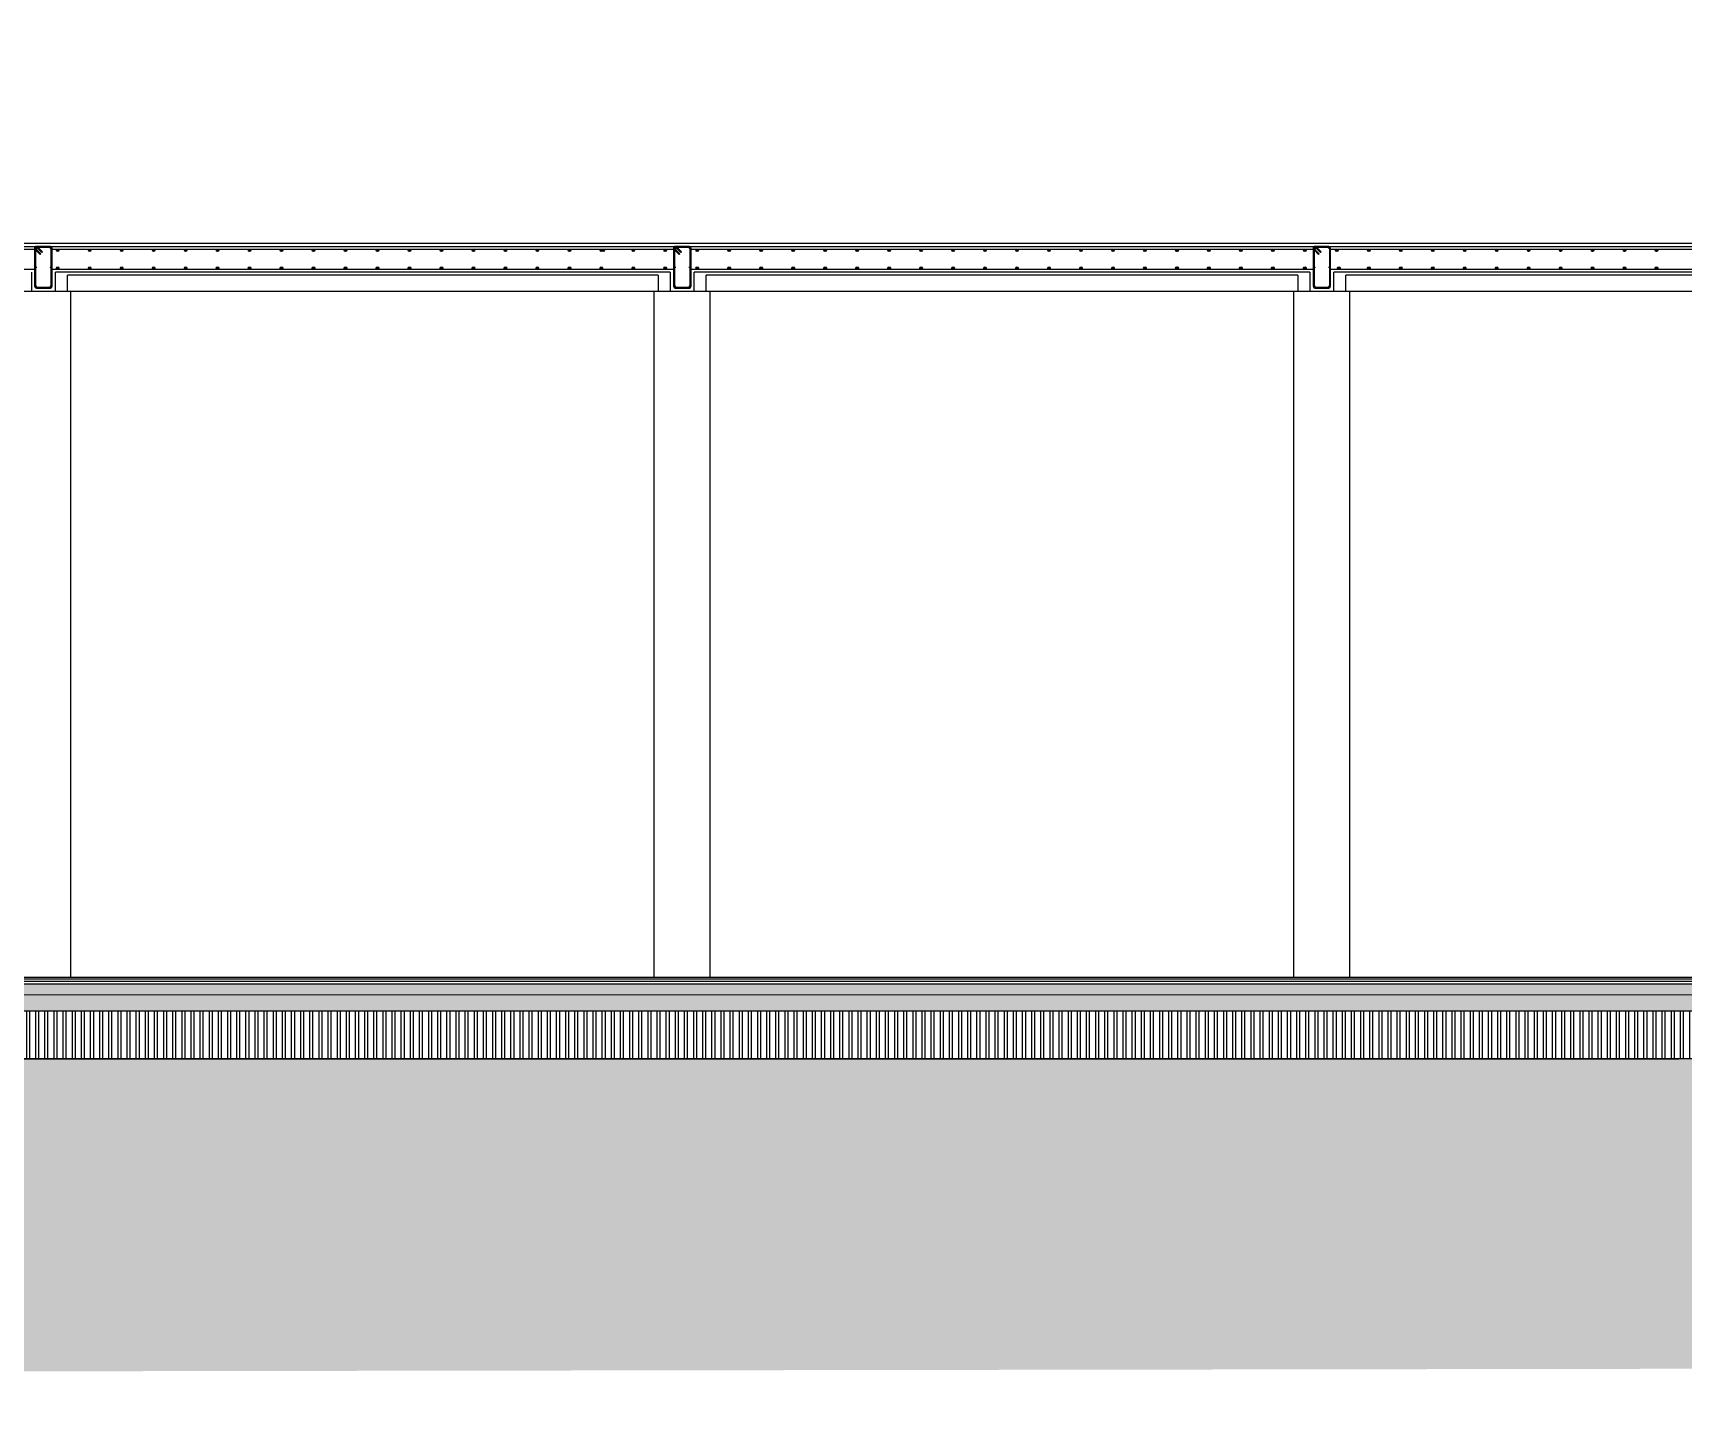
# Model space of a CAD drawing. Header units: centimetres. Extents: x -377343 to 693706, y 194584 to 813780.
# Drawn here: x 191424 to 192456, y 499101 to 499954 of the extents above; entities that cross this region are included whole.
import ezdxf

# ---------------------------------------------------------------- set-up
doc = ezdxf.new("R2010")
doc.units = ezdxf.units.CM
for name, color, linetype in [('bangunan', 40, 'Continuous'), ('Layer1', 7, 'Continuous'), ('PIPA', 11, 'Continuous')]:
    doc.layers.add(name, color=color, linetype=linetype)
doc.linetypes.add('BATTING', pattern='A,0.00254,-2.54,[134,ltypeshp.shx,S=2.54,R=0,X=-2.54,Y=0],-5.08,[134,ltypeshp.shx,S=2.54,R=180,X=2.54,Y=0],-2.54', length=10.16254)

msp = doc.modelspace()

# ---------------------------------------------------------------- hatches: boundary and pattern name
at = {"layer": 'bangunan'}
h = msp.add_hatch(color=256, dxfattribs=at)
h.dxf.hatch_style = 1
h.paths.add_polyline_path([(191425.459, 499819.327, 1), (191426.459, 499819.327, 1)])
h = msp.add_hatch(color=256, dxfattribs=at)
h.dxf.hatch_style = 1
h.paths.add_polyline_path([(191425.459, 499819.327, 1), (191426.459, 499819.327, 1)])
h = msp.add_hatch(color=256, dxfattribs=at)
h.dxf.hatch_style = 1
h.paths.add_polyline_path([(191425.459, 499819.327, 1), (191426.459, 499819.327, 1)])
h = msp.add_hatch(color=256, dxfattribs=at)
h.dxf.hatch_style = 1
h.paths.add_polyline_path([(191435.259, 499819.327, -1), (191434.259, 499819.327, -1)])
h = msp.add_hatch(color=256, dxfattribs=at)
h.dxf.hatch_style = 1
h.paths.add_polyline_path([(191435.259, 499819.327, -1), (191434.259, 499819.327, -1)])
h = msp.add_hatch(color=256, dxfattribs=at)
h.dxf.hatch_style = 1
h.paths.add_polyline_path([(191825.069, 499819.327, 1), (191826.069, 499819.327, 1)])
h = msp.add_hatch(color=256, dxfattribs=at)
h.dxf.hatch_style = 1
h.paths.add_polyline_path([(191825.069, 499819.327, 1), (191826.069, 499819.327, 1)])
h = msp.add_hatch(color=256, dxfattribs=at)
h.dxf.hatch_style = 1
h.paths.add_polyline_path([(191825.069, 499819.327, 1), (191826.069, 499819.327, 1)])
h = msp.add_hatch(color=256, dxfattribs=at)
h.dxf.hatch_style = 1
h.paths.add_polyline_path([(191834.869, 499819.327, -1), (191833.869, 499819.327, -1)])
h = msp.add_hatch(color=256, dxfattribs=at)
h.dxf.hatch_style = 1
h.paths.add_polyline_path([(191834.869, 499819.327, -1), (191833.869, 499819.327, -1)])
h = msp.add_hatch(color=256, dxfattribs=at)
h.dxf.hatch_style = 1
h.paths.add_polyline_path([(192225.076, 499819.327, 1), (192226.076, 499819.327, 1)])
h = msp.add_hatch(color=256, dxfattribs=at)
h.dxf.hatch_style = 1
h.paths.add_polyline_path([(192225.076, 499819.327, 1), (192226.076, 499819.327, 1)])
h = msp.add_hatch(color=256, dxfattribs=at)
h.dxf.hatch_style = 1
h.paths.add_polyline_path([(192225.076, 499819.327, 1), (192226.076, 499819.327, 1)])
h = msp.add_hatch(color=256, dxfattribs=at)
h.dxf.hatch_style = 1
h.paths.add_polyline_path([(192234.876, 499819.327, -1), (192233.876, 499819.327, -1)])
h = msp.add_hatch(color=256, dxfattribs=at)
h.dxf.hatch_style = 1
h.paths.add_polyline_path([(192234.876, 499819.327, -1), (192233.876, 499819.327, -1)])
h = msp.add_hatch(color=256, dxfattribs=at)
h.dxf.hatch_style = 1
h.paths.add_polyline_path([(191425.477, 499807.395, -1), (191426.477, 499807.395, -1)])
h = msp.add_hatch(color=256, dxfattribs=at)
h.dxf.hatch_style = 1
h.paths.add_polyline_path([(191435.277, 499807.395, 1), (191434.277, 499807.395, 1)])
h = msp.add_hatch(color=256, dxfattribs=at)
h.dxf.hatch_style = 1
h.paths.add_polyline_path([(191825.088, 499807.395, -1), (191826.088, 499807.395, -1)])
h = msp.add_hatch(color=256, dxfattribs=at)
h.dxf.hatch_style = 1
h.paths.add_polyline_path([(191834.888, 499807.395, 1), (191833.888, 499807.395, 1)])
h = msp.add_hatch(color=256, dxfattribs=at)
h.dxf.hatch_style = 1
h.paths.add_polyline_path([(192225.095, 499807.395, -1), (192226.095, 499807.395, -1)])
h = msp.add_hatch(color=256, dxfattribs=at)
h.dxf.hatch_style = 1
h.paths.add_polyline_path([(192234.895, 499807.395, 1), (192233.895, 499807.395, 1)])
h = msp.add_hatch(color=256, dxfattribs=at)
h.dxf.hatch_style = 1
h.paths.add_polyline_path([(191425.459, 499795.527, -1), (191426.459, 499795.527, -1)])
h = msp.add_hatch(color=256, dxfattribs=at)
h.dxf.hatch_style = 1
h.paths.add_polyline_path([(191435.259, 499795.527, 1), (191434.259, 499795.527, 1)])
h = msp.add_hatch(color=256, dxfattribs=at)
h.dxf.hatch_style = 1
h.paths.add_polyline_path([(191825.069, 499795.527, -1), (191826.069, 499795.527, -1)])
h = msp.add_hatch(color=256, dxfattribs=at)
h.dxf.hatch_style = 1
h.paths.add_polyline_path([(191834.869, 499795.527, 1), (191833.869, 499795.527, 1)])
h = msp.add_hatch(color=256, dxfattribs=at)
h.dxf.hatch_style = 1
h.paths.add_polyline_path([(192225.076, 499795.527, -1), (192226.076, 499795.527, -1)])
h = msp.add_hatch(color=256, dxfattribs=at)
h.dxf.hatch_style = 1
h.paths.add_polyline_path([(192234.876, 499795.527, 1), (192233.876, 499795.527, 1)])
at = {"layer": 'Layer1'}
h = msp.add_hatch(color=256, dxfattribs=at)
h.dxf.hatch_style = 1
h.paths.add_polyline_path([(191440.116, 499818.027, -1), (191438.516, 499818.027, -1)])
h = msp.add_hatch(color=256, dxfattribs=at)
h.dxf.hatch_style = 1
h.paths.add_polyline_path([(191460.116, 499818.027, -1), (191458.516, 499818.027, -1)])
h = msp.add_hatch(color=256, dxfattribs=at)
h.dxf.hatch_style = 1
h.paths.add_polyline_path([(191480.116, 499818.027, -1), (191478.516, 499818.027, -1)])
h = msp.add_hatch(color=256, dxfattribs=at)
h.dxf.hatch_style = 1
h.paths.add_polyline_path([(191500.116, 499818.027, -1), (191498.516, 499818.027, -1)])
h = msp.add_hatch(color=256, dxfattribs=at)
h.dxf.hatch_style = 1
h.paths.add_polyline_path([(191520.116, 499818.027, -1), (191518.516, 499818.027, -1)])
h = msp.add_hatch(color=256, dxfattribs=at)
h.dxf.hatch_style = 1
h.paths.add_polyline_path([(191540.116, 499818.027, -1), (191538.516, 499818.027, -1)])
h = msp.add_hatch(color=256, dxfattribs=at)
h.dxf.hatch_style = 1
h.paths.add_polyline_path([(191560.116, 499818.027, -1), (191558.516, 499818.027, -1)])
h = msp.add_hatch(color=256, dxfattribs=at)
h.dxf.hatch_style = 1
h.paths.add_polyline_path([(191580.116, 499818.027, -1), (191578.516, 499818.027, -1)])
h = msp.add_hatch(color=256, dxfattribs=at)
h.dxf.hatch_style = 1
h.paths.add_polyline_path([(191600.116, 499818.027, -1), (191598.516, 499818.027, -1)])
h = msp.add_hatch(color=256, dxfattribs=at)
h.dxf.hatch_style = 1
h.paths.add_polyline_path([(191620.116, 499818.027, -1), (191618.516, 499818.027, -1)])
h = msp.add_hatch(color=256, dxfattribs=at)
h.dxf.hatch_style = 1
h.paths.add_polyline_path([(191640.116, 499818.027, -1), (191638.516, 499818.027, -1)])
h = msp.add_hatch(color=256, dxfattribs=at)
h.dxf.hatch_style = 1
h.paths.add_polyline_path([(191660.116, 499818.027, -1), (191658.516, 499818.027, -1)])
h = msp.add_hatch(color=256, dxfattribs=at)
h.dxf.hatch_style = 1
h.paths.add_polyline_path([(191680.116, 499818.027, -1), (191678.516, 499818.027, -1)])
h = msp.add_hatch(color=256, dxfattribs=at)
h.dxf.hatch_style = 1
h.paths.add_polyline_path([(191700.116, 499818.027, -1), (191698.516, 499818.027, -1)])
h = msp.add_hatch(color=256, dxfattribs=at)
h.dxf.hatch_style = 1
h.paths.add_polyline_path([(191720.116, 499818.027, -1), (191718.516, 499818.027, -1)])
h = msp.add_hatch(color=256, dxfattribs=at)
h.dxf.hatch_style = 1
h.paths.add_polyline_path([(191740.116, 499818.027, -1), (191738.516, 499818.027, -1)])
h = msp.add_hatch(color=256, dxfattribs=at)
h.dxf.hatch_style = 1
h.paths.add_polyline_path([(191760.116, 499818.027, -1), (191758.516, 499818.027, -1)])
h = msp.add_hatch(color=256, dxfattribs=at)
h.dxf.hatch_style = 1
h.paths.add_polyline_path([(191760.116, 499818.027, -1), (191758.516, 499818.027, -1)])
h = msp.add_hatch(color=256, dxfattribs=at)
h.dxf.hatch_style = 1
h.paths.add_polyline_path([(191760.219, 499818.027, -1), (191758.619, 499818.027, -1)])
h = msp.add_hatch(color=256, dxfattribs=at)
h.dxf.hatch_style = 1
h.paths.add_polyline_path([(191780.116, 499818.027, -1), (191778.516, 499818.027, -1)])
h = msp.add_hatch(color=256, dxfattribs=at)
h.dxf.hatch_style = 1
h.paths.add_polyline_path([(191780.116, 499818.027, -1), (191778.516, 499818.027, -1)])
h = msp.add_hatch(color=256, dxfattribs=at)
h.dxf.hatch_style = 1
h.paths.add_polyline_path([(191779.678, 499818.027, 1), (191781.278, 499818.027, 1)])
h = msp.add_hatch(color=256, dxfattribs=at)
h.dxf.hatch_style = 1
h.paths.add_polyline_path([(191800.116, 499818.027, -1), (191798.516, 499818.027, -1)])
h = msp.add_hatch(color=256, dxfattribs=at)
h.dxf.hatch_style = 1
h.paths.add_polyline_path([(191820.116, 499818.027, -1), (191818.516, 499818.027, -1)])
h = msp.add_hatch(color=256, dxfattribs=at)
h.dxf.hatch_style = 1
h.paths.add_polyline_path([(191840.116, 499818.027, -1), (191838.516, 499818.027, -1)])
h = msp.add_hatch(color=256, dxfattribs=at)
h.dxf.hatch_style = 1
h.paths.add_polyline_path([(191860.116, 499818.027, -1), (191858.516, 499818.027, -1)])
h = msp.add_hatch(color=256, dxfattribs=at)
h.dxf.hatch_style = 1
h.paths.add_polyline_path([(191880.116, 499818.027, -1), (191878.516, 499818.027, -1)])
h = msp.add_hatch(color=256, dxfattribs=at)
h.dxf.hatch_style = 1
h.paths.add_polyline_path([(191900.116, 499818.027, -1), (191898.516, 499818.027, -1)])
h = msp.add_hatch(color=256, dxfattribs=at)
h.dxf.hatch_style = 1
h.paths.add_polyline_path([(191920.116, 499818.027, -1), (191918.516, 499818.027, -1)])
h = msp.add_hatch(color=256, dxfattribs=at)
h.dxf.hatch_style = 1
h.paths.add_polyline_path([(191940.116, 499818.027, -1), (191938.516, 499818.027, -1)])
h = msp.add_hatch(color=256, dxfattribs=at)
h.dxf.hatch_style = 1
h.paths.add_polyline_path([(191960.116, 499818.027, -1), (191958.516, 499818.027, -1)])
h = msp.add_hatch(color=256, dxfattribs=at)
h.dxf.hatch_style = 1
h.paths.add_polyline_path([(191980.116, 499818.027, -1), (191978.516, 499818.027, -1)])
h = msp.add_hatch(color=256, dxfattribs=at)
h.dxf.hatch_style = 1
h.paths.add_polyline_path([(192000.116, 499818.027, -1), (191998.516, 499818.027, -1)])
h = msp.add_hatch(color=256, dxfattribs=at)
h.dxf.hatch_style = 1
h.paths.add_polyline_path([(192020.116, 499818.027, -1), (192018.516, 499818.027, -1)])
h = msp.add_hatch(color=256, dxfattribs=at)
h.dxf.hatch_style = 1
h.paths.add_polyline_path([(192040.116, 499818.027, -1), (192038.516, 499818.027, -1)])
h = msp.add_hatch(color=256, dxfattribs=at)
h.dxf.hatch_style = 1
h.paths.add_polyline_path([(192060.116, 499818.027, -1), (192058.516, 499818.027, -1)])
h = msp.add_hatch(color=256, dxfattribs=at)
h.dxf.hatch_style = 1
h.paths.add_polyline_path([(192080.116, 499818.027, -1), (192078.516, 499818.027, -1)])
h = msp.add_hatch(color=256, dxfattribs=at)
h.dxf.hatch_style = 1
h.paths.add_polyline_path([(192100.116, 499818.027, -1), (192098.516, 499818.027, -1)])
h = msp.add_hatch(color=256, dxfattribs=at)
h.dxf.hatch_style = 1
h.paths.add_polyline_path([(192120.116, 499818.027, -1), (192118.516, 499818.027, -1)])
h = msp.add_hatch(color=256, dxfattribs=at)
h.dxf.hatch_style = 1
h.paths.add_polyline_path([(192140.116, 499818.027, -1), (192138.516, 499818.027, -1)])
h = msp.add_hatch(color=256, dxfattribs=at)
h.dxf.hatch_style = 1
h.paths.add_polyline_path([(192140.219, 499818.027, -1), (192138.619, 499818.027, -1)])
h = msp.add_hatch(color=256, dxfattribs=at)
h.dxf.hatch_style = 1
h.paths.add_polyline_path([(192160.116, 499818.027, -1), (192158.516, 499818.027, -1)])
h = msp.add_hatch(color=256, dxfattribs=at)
h.dxf.hatch_style = 1
h.paths.add_polyline_path([(192180.116, 499818.027, -1), (192178.516, 499818.027, -1)])
h = msp.add_hatch(color=256, dxfattribs=at)
h.dxf.hatch_style = 1
h.paths.add_polyline_path([(192200.116, 499818.027, -1), (192198.516, 499818.027, -1)])
h = msp.add_hatch(color=256, dxfattribs=at)
h.dxf.hatch_style = 1
h.paths.add_polyline_path([(192220.116, 499818.027, -1), (192218.516, 499818.027, -1)])
h = msp.add_hatch(color=256, dxfattribs=at)
h.dxf.hatch_style = 1
h.paths.add_polyline_path([(192240.116, 499818.027, -1), (192238.516, 499818.027, -1)])
h = msp.add_hatch(color=256, dxfattribs=at)
h.dxf.hatch_style = 1
h.paths.add_polyline_path([(192260.116, 499818.027, -1), (192258.516, 499818.027, -1)])
h = msp.add_hatch(color=256, dxfattribs=at)
h.dxf.hatch_style = 1
h.paths.add_polyline_path([(192280.116, 499818.027, -1), (192278.516, 499818.027, -1)])
h = msp.add_hatch(color=256, dxfattribs=at)
h.dxf.hatch_style = 1
h.paths.add_polyline_path([(192300.116, 499818.027, -1), (192298.516, 499818.027, -1)])
h = msp.add_hatch(color=256, dxfattribs=at)
h.dxf.hatch_style = 1
h.paths.add_polyline_path([(192320.116, 499818.027, -1), (192318.516, 499818.027, -1)])
h = msp.add_hatch(color=256, dxfattribs=at)
h.dxf.hatch_style = 1
h.paths.add_polyline_path([(192340.116, 499818.027, -1), (192338.516, 499818.027, -1)])
h = msp.add_hatch(color=256, dxfattribs=at)
h.dxf.hatch_style = 1
h.paths.add_polyline_path([(192360.116, 499818.027, -1), (192358.516, 499818.027, -1)])
h = msp.add_hatch(color=256, dxfattribs=at)
h.dxf.hatch_style = 1
h.paths.add_polyline_path([(192380.116, 499818.027, -1), (192378.516, 499818.027, -1)])
h = msp.add_hatch(color=256, dxfattribs=at)
h.dxf.hatch_style = 1
h.paths.add_polyline_path([(192400.116, 499818.027, -1), (192398.516, 499818.027, -1)])
h = msp.add_hatch(color=256, dxfattribs=at)
h.dxf.hatch_style = 1
h.paths.add_polyline_path([(192420.116, 499818.027, -1), (192418.516, 499818.027, -1)])
h = msp.add_hatch(color=256, dxfattribs=at)
h.dxf.hatch_style = 1
h.paths.add_polyline_path([(192440.116, 499818.027, -1), (192438.516, 499818.027, -1)])
h = msp.add_hatch(color=256, dxfattribs=at)
h.dxf.hatch_style = 1
h.paths.add_polyline_path([(191440.116, 499806.827, 1), (191438.516, 499806.827, 1)])
h = msp.add_hatch(color=256, dxfattribs=at)
h.dxf.hatch_style = 1
h.paths.add_polyline_path([(191460.116, 499806.827, 1), (191458.516, 499806.827, 1)])
h = msp.add_hatch(color=256, dxfattribs=at)
h.dxf.hatch_style = 1
h.paths.add_polyline_path([(191480.116, 499806.827, 1), (191478.516, 499806.827, 1)])
h = msp.add_hatch(color=256, dxfattribs=at)
h.dxf.hatch_style = 1
h.paths.add_polyline_path([(191500.116, 499806.827, 1), (191498.516, 499806.827, 1)])
h = msp.add_hatch(color=256, dxfattribs=at)
h.dxf.hatch_style = 1
h.paths.add_polyline_path([(191520.116, 499806.827, 1), (191518.516, 499806.827, 1)])
h = msp.add_hatch(color=256, dxfattribs=at)
h.dxf.hatch_style = 1
h.paths.add_polyline_path([(191540.116, 499806.827, 1), (191538.516, 499806.827, 1)])
h = msp.add_hatch(color=256, dxfattribs=at)
h.dxf.hatch_style = 1
h.paths.add_polyline_path([(191560.116, 499806.827, 1), (191558.516, 499806.827, 1)])
h = msp.add_hatch(color=256, dxfattribs=at)
h.dxf.hatch_style = 1
h.paths.add_polyline_path([(191580.116, 499806.827, 1), (191578.516, 499806.827, 1)])
h = msp.add_hatch(color=256, dxfattribs=at)
h.dxf.hatch_style = 1
h.paths.add_polyline_path([(191600.116, 499806.827, 1), (191598.516, 499806.827, 1)])
h = msp.add_hatch(color=256, dxfattribs=at)
h.dxf.hatch_style = 1
h.paths.add_polyline_path([(191620.116, 499806.827, 1), (191618.516, 499806.827, 1)])
h = msp.add_hatch(color=256, dxfattribs=at)
h.dxf.hatch_style = 1
h.paths.add_polyline_path([(191640.116, 499806.827, 1), (191638.516, 499806.827, 1)])
h = msp.add_hatch(color=256, dxfattribs=at)
h.dxf.hatch_style = 1
h.paths.add_polyline_path([(191660.116, 499806.827, 1), (191658.516, 499806.827, 1)])
h = msp.add_hatch(color=256, dxfattribs=at)
h.dxf.hatch_style = 1
h.paths.add_polyline_path([(191680.116, 499806.827, 1), (191678.516, 499806.827, 1)])
h = msp.add_hatch(color=256, dxfattribs=at)
h.dxf.hatch_style = 1
h.paths.add_polyline_path([(191700.116, 499806.827, 1), (191698.516, 499806.827, 1)])
h = msp.add_hatch(color=256, dxfattribs=at)
h.dxf.hatch_style = 1
h.paths.add_polyline_path([(191720.116, 499806.827, 1), (191718.516, 499806.827, 1)])
h = msp.add_hatch(color=256, dxfattribs=at)
h.dxf.hatch_style = 1
h.paths.add_polyline_path([(191740.116, 499806.827, 1), (191738.516, 499806.827, 1)])
h = msp.add_hatch(color=256, dxfattribs=at)
h.dxf.hatch_style = 1
h.paths.add_polyline_path([(191760.116, 499806.827, 1), (191758.516, 499806.827, 1)])
h = msp.add_hatch(color=256, dxfattribs=at)
h.dxf.hatch_style = 1
h.paths.add_polyline_path([(191760.116, 499806.827, 1), (191758.516, 499806.827, 1)])
h = msp.add_hatch(color=256, dxfattribs=at)
h.dxf.hatch_style = 1
h.paths.add_polyline_path([(191760.219, 499806.827, 1), (191758.619, 499806.827, 1)])
h = msp.add_hatch(color=256, dxfattribs=at)
h.dxf.hatch_style = 1
h.paths.add_polyline_path([(191780.116, 499806.827, 1), (191778.516, 499806.827, 1)])
h = msp.add_hatch(color=256, dxfattribs=at)
h.dxf.hatch_style = 1
h.paths.add_polyline_path([(191780.116, 499806.827, 1), (191778.516, 499806.827, 1)])
h = msp.add_hatch(color=256, dxfattribs=at)
h.dxf.hatch_style = 1
h.paths.add_polyline_path([(191800.116, 499806.827, 1), (191798.516, 499806.827, 1)])
h = msp.add_hatch(color=256, dxfattribs=at)
h.dxf.hatch_style = 1
h.paths.add_polyline_path([(191820.116, 499806.827, 1), (191818.516, 499806.827, 1)])
h = msp.add_hatch(color=256, dxfattribs=at)
h.dxf.hatch_style = 1
h.paths.add_polyline_path([(191840.116, 499806.827, 1), (191838.516, 499806.827, 1)])
h = msp.add_hatch(color=256, dxfattribs=at)
h.dxf.hatch_style = 1
h.paths.add_polyline_path([(191860.116, 499806.827, 1), (191858.516, 499806.827, 1)])
h = msp.add_hatch(color=256, dxfattribs=at)
h.dxf.hatch_style = 1
h.paths.add_polyline_path([(191880.116, 499806.827, 1), (191878.516, 499806.827, 1)])
h = msp.add_hatch(color=256, dxfattribs=at)
h.dxf.hatch_style = 1
h.paths.add_polyline_path([(191900.116, 499806.827, 1), (191898.516, 499806.827, 1)])
h = msp.add_hatch(color=256, dxfattribs=at)
h.dxf.hatch_style = 1
h.paths.add_polyline_path([(191920.116, 499806.827, 1), (191918.516, 499806.827, 1)])
h = msp.add_hatch(color=256, dxfattribs=at)
h.dxf.hatch_style = 1
h.paths.add_polyline_path([(191940.116, 499806.827, 1), (191938.516, 499806.827, 1)])
h = msp.add_hatch(color=256, dxfattribs=at)
h.dxf.hatch_style = 1
h.paths.add_polyline_path([(191960.116, 499806.827, 1), (191958.516, 499806.827, 1)])
h = msp.add_hatch(color=256, dxfattribs=at)
h.dxf.hatch_style = 1
h.paths.add_polyline_path([(191980.116, 499806.827, 1), (191978.516, 499806.827, 1)])
h = msp.add_hatch(color=256, dxfattribs=at)
h.dxf.hatch_style = 1
h.paths.add_polyline_path([(192000.116, 499806.827, 1), (191998.516, 499806.827, 1)])
h = msp.add_hatch(color=256, dxfattribs=at)
h.dxf.hatch_style = 1
h.paths.add_polyline_path([(192020.116, 499806.827, 1), (192018.516, 499806.827, 1)])
h = msp.add_hatch(color=256, dxfattribs=at)
h.dxf.hatch_style = 1
h.paths.add_polyline_path([(192040.116, 499806.827, 1), (192038.516, 499806.827, 1)])
h = msp.add_hatch(color=256, dxfattribs=at)
h.dxf.hatch_style = 1
h.paths.add_polyline_path([(192060.116, 499806.827, 1), (192058.516, 499806.827, 1)])
h = msp.add_hatch(color=256, dxfattribs=at)
h.dxf.hatch_style = 1
h.paths.add_polyline_path([(192080.116, 499806.827, 1), (192078.516, 499806.827, 1)])
h = msp.add_hatch(color=256, dxfattribs=at)
h.dxf.hatch_style = 1
h.paths.add_polyline_path([(192100.116, 499806.827, 1), (192098.516, 499806.827, 1)])
h = msp.add_hatch(color=256, dxfattribs=at)
h.dxf.hatch_style = 1
h.paths.add_polyline_path([(192120.116, 499806.827, 1), (192118.516, 499806.827, 1)])
h = msp.add_hatch(color=256, dxfattribs=at)
h.dxf.hatch_style = 1
h.paths.add_polyline_path([(192140.116, 499806.827, 1), (192138.516, 499806.827, 1)])
h = msp.add_hatch(color=256, dxfattribs=at)
h.dxf.hatch_style = 1
h.paths.add_polyline_path([(192140.219, 499806.827, 1), (192138.619, 499806.827, 1)])
h = msp.add_hatch(color=256, dxfattribs=at)
h.dxf.hatch_style = 1
h.paths.add_polyline_path([(192160.116, 499806.827, 1), (192158.516, 499806.827, 1)])
h = msp.add_hatch(color=256, dxfattribs=at)
h.dxf.hatch_style = 1
h.paths.add_polyline_path([(192180.116, 499806.827, 1), (192178.516, 499806.827, 1)])
h = msp.add_hatch(color=256, dxfattribs=at)
h.dxf.hatch_style = 1
h.paths.add_polyline_path([(192200.116, 499806.827, 1), (192198.516, 499806.827, 1)])
h = msp.add_hatch(color=256, dxfattribs=at)
h.dxf.hatch_style = 1
h.paths.add_polyline_path([(192220.116, 499806.827, 1), (192218.516, 499806.827, 1)])
h = msp.add_hatch(color=256, dxfattribs=at)
h.dxf.hatch_style = 1
h.paths.add_polyline_path([(192239.793, 499806.827, -1), (192241.393, 499806.827, -1)])
h = msp.add_hatch(color=256, dxfattribs=at)
h.dxf.hatch_style = 1
h.paths.add_polyline_path([(192260.116, 499806.827, 1), (192258.516, 499806.827, 1)])
h = msp.add_hatch(color=256, dxfattribs=at)
h.dxf.hatch_style = 1
h.paths.add_polyline_path([(192280.116, 499806.827, 1), (192278.516, 499806.827, 1)])
h = msp.add_hatch(color=256, dxfattribs=at)
h.dxf.hatch_style = 1
h.paths.add_polyline_path([(192300.116, 499806.827, 1), (192298.516, 499806.827, 1)])
h = msp.add_hatch(color=256, dxfattribs=at)
h.dxf.hatch_style = 1
h.paths.add_polyline_path([(192320.116, 499806.827, 1), (192318.516, 499806.827, 1)])
h = msp.add_hatch(color=256, dxfattribs=at)
h.dxf.hatch_style = 1
h.paths.add_polyline_path([(192340.116, 499806.827, 1), (192338.516, 499806.827, 1)])
h = msp.add_hatch(color=256, dxfattribs=at)
h.dxf.hatch_style = 1
h.paths.add_polyline_path([(192360.116, 499806.827, 1), (192358.516, 499806.827, 1)])
h = msp.add_hatch(color=256, dxfattribs=at)
h.dxf.hatch_style = 1
h.paths.add_polyline_path([(192380.116, 499806.827, 1), (192378.516, 499806.827, 1)])
h = msp.add_hatch(color=256, dxfattribs=at)
h.dxf.hatch_style = 1
h.paths.add_polyline_path([(192400.116, 499806.827, 1), (192398.516, 499806.827, 1)])
h = msp.add_hatch(color=256, dxfattribs=at)
h.dxf.hatch_style = 1
h.paths.add_polyline_path([(192420.116, 499806.827, 1), (192418.516, 499806.827, 1)])
h = msp.add_hatch(color=256, dxfattribs=at)
h.dxf.hatch_style = 1
h.paths.add_polyline_path([(192440.116, 499806.827, 1), (192438.516, 499806.827, 1)])
at = {"layer": 'Layer1', "lineweight": 5, "ltscale": 0.5}
h = msp.add_hatch(dxfattribs=at)
h.set_pattern_fill('AR-CONC', color=256, scale=0.09)
h.set_pattern_definition([(50, (6808.254, 7874.448), (16.3966202, -1.4345177), [1.7145, -18.8595]), (355, (6808.254, 7874.448), (-3.17190793, 17.19511607), [1.3716, -15.0876526]), (100.4514447, (6809.62, 7874.329), (13.22471224, 15.76059767), [1.4571008, -16.028122]), (46.1842, (6808.254, 7879.02), (24.3971137, -3.7838095), [2.57175, -28.28925]), (96.6355576, (6810.287, 7878.705), (21.3663721, 22.2683512), [2.1856521, -24.0422047]), (351.184151, (6808.254, 7879.02), (21.3663721, 22.2683512), [2.057397, -22.6313759]), (21, (6810.54, 7877.877), (13.6452952, -9.20386784), [1.7145, -18.8595]), (326, (6810.54, 7877.877), (5.56218255, 16.57691695), [1.3716, -15.0876]), (71.451445, (6811.677, 7877.11), (19.20747774, 7.3730492), [1.4571008, -16.0280944]), (37.5, (6808.2537, 7874.448), (0.27797429, 7.6099535), [0, -14.90472, 0, -15.3162, 0, -15.14475]), (7.5, (6808.254, 7874.448), (6.01376963, 9.01625173), [0, -8.73252, 0, -14.56182, 0, -5.77215]), (327.5, (6803.156, 7874.448), (12.203153565, -0.51558696), [0, -5.715, 0, -17.8308, 0, -23.6601]), (317.5, (6800.87, 7874.448), (13.33162632, 2.2883842), [0, -7.4295, 0, -11.84148, 0, -16.8021])])
h.paths.add_polyline_path([(192622.606, 499359.427), (192553.71, 499359.427), (190637.432, 499359.427), (190637.432, 499352.427), (192622.606, 499352.427)])
h = msp.add_hatch(dxfattribs=at)
h.set_pattern_fill('AR-SAND', color=256, scale=0.08)
h.set_pattern_definition([(37.5, (6808.2537, 7874.4482), (-0.128002504, 3.915305899), [0, -3.08864, 0, -3.4544, 0, -3.302]), (7.5, (6808.2537, 7874.448), (3.596186265, 5.734600805), [0, -1.66624, 0, -2.78384, 0, -1.0668]), (327.5, (6805.7543, 7874.4482), (6.327938962, 0.011497477), [0, -1.016, 0, -3.6576, 0, -4.7752]), (317.5, (6805.7543, 7874.448), (6.10845162, 1.783434586), [0, -0.508, 0, -2.39776, 0, -2.7432])])
h.paths.add_polyline_path([(192622.606, 499352.427), (190637.432, 499352.427), (190637.432, 499342.427), (192453.19, 499342.427), (192622.606, 499342.427)])
at = {"layer": 'Layer1'}
h = msp.add_hatch(dxfattribs=at)
h.set_pattern_fill('ANSI32', color=256, scale=0.6, angle=45)
h.set_pattern_definition([(90, (6808.2537, 7874.448), (-5.715, 0), []), (90, (6810.1587, 7876.353), (-5.715, 0), [])])
h.paths.add_polyline_path([(192622.606, 499342.427), (192444.872, 499342.427), (190637.432, 499342.427), (190637.432, 499312.427), (190644.932, 499312.427), (190644.932, 499242.427), (190669.932, 499242.427), (190669.932, 499312.427), (192590.106, 499312.427), (192590.106, 499242.427), (192615.106, 499242.427), (192615.106, 499312.427), (192622.606, 499312.427)])
at = {"layer": 'Layer1', "true_color": 0x636466}
h = msp.add_hatch(dxfattribs=at)
h.set_pattern_fill('EARTH', color=251, scale=3, angle=45)
h.set_pattern_definition([(45, (6808.254, 7874.448), (0, 26.94076836), [19.05, -19.05]), (45, (6803.202, 7879.5), (0, 26.94076836), [19.05, -19.05]), (45, (6798.15, 7884.551), (0, 26.94076836), [19.05, -19.05]), (135, (6798.15, 7887.919), (-26.94076836, 0), [19.05, -19.05]), (135, (6803.202, 7892.97), (-26.94076836, 0), [19.05, -19.05]), (135, (6808.254, 7898.021), (-26.94076836, 0), [19.05, -19.05])])
h.paths.add_polyline_path([(192590.106, 499205.427), (192590.106, 499212.427), (192590.106, 499312.427), (190669.932, 499312.427), (190669.932, 499212.427), (190669.932, 499205.427), (190669.932, 499200.427), (190589.932, 499200.427), (190589.932, 499205.427), (190589.932, 499212.427), (190589.932, 499312.427), (190579.687, 499312.427), (190579.687, 499115.739), (192706.501, 499119.052), (192706.501, 499312.427), (192670.106, 499312.427), (192670.106, 499212.427), (192670.106, 499205.427), (192670.106, 499200.427), (192590.106, 499200.427)])

# ---------------------------------------------------------------- linework, layer by layer
for points, elevation in [([(191422.859, 499804.427), (191422.859, 499792.427), (191437.859, 499792.427), (191437.859, 499804.427)], -230.713), ([(191822.469, 499804.427), (191822.469, 499792.427), (191837.469, 499792.427), (191837.469, 499804.427)], -885.929), ([(192222.476, 499804.427), (192222.476, 499792.427), (192237.476, 499792.427), (192237.476, 499804.427)], 182.859)]:
    msp.add_lwpolyline(points, dxfattribs=dict(elevation=elevation))
at = {"layer": 'bangunan'}
for p, q in [((191425.459, 499818.272, -230.713), (191428.292, 499815.438, -230.713)), ((191425.459, 499818.272, -230.713), (191428.292, 499815.438, -230.713)), ((191425.605, 499818.974, -230.713), (191428.716, 499815.863, -230.713)), ((191425.605, 499818.974, -230.713), (191428.716, 499815.863, -230.713)), ((191426.312, 499819.681, -230.713), (191429.423, 499816.57, -230.713)), ((191426.312, 499819.681, -230.713), (191429.423, 499816.57, -230.713)), ((191426.736, 499820.105, -230.713), (191429.848, 499816.994, -230.713)), ((191426.736, 499820.105, -230.713), (191429.848, 499816.994, -230.713)), ((191428.716, 499815.863, -230.713), (191428.292, 499815.438, -230.713)), ((191429.848, 499816.994, -230.713), (191429.423, 499816.57, -230.713)), ((191825.069, 499818.272, -885.929), (191827.903, 499815.438, -885.929)), ((191825.069, 499818.272, -885.929), (191827.903, 499815.438, -885.929)), ((191825.216, 499818.974, -885.929), (191828.327, 499815.863, -885.929)), ((191825.216, 499818.974, -885.929), (191828.327, 499815.863, -885.929)), ((191825.923, 499819.681, -885.929), (191829.034, 499816.57, -885.929)), ((191825.923, 499819.681, -885.929), (191829.034, 499816.57, -885.929)), ((191826.347, 499820.105, -885.929), (191829.458, 499816.994, -885.929)), ((191826.347, 499820.105, -885.929), (191829.458, 499816.994, -885.929)), ((191828.327, 499815.863, -885.929), (191827.903, 499815.438, -885.929)), ((191829.458, 499816.994, -885.929), (191829.034, 499816.57, -885.929)), ((192225.076, 499818.272, 182.859), (192227.91, 499815.438, 182.859)), ((192225.076, 499818.272, 182.859), (192227.91, 499815.438, 182.859)), ((192225.223, 499818.974, 182.859), (192228.334, 499815.863, 182.859)), ((192225.223, 499818.974, 182.859), (192228.334, 499815.863, 182.859)), ((192225.93, 499819.681, 182.859), (192229.041, 499816.57, 182.859)), ((192225.93, 499819.681, 182.859), (192229.041, 499816.57, 182.859)), ((192226.354, 499820.105, 182.859), (192229.465, 499816.994, 182.859)), ((192226.354, 499820.105, 182.859), (192229.465, 499816.994, 182.859)), ((192228.334, 499815.863, 182.859), (192227.91, 499815.438, 182.859)), ((192229.465, 499816.994, 182.859), (192229.041, 499816.57, 182.859))]:
    msp.add_line(p, q, dxfattribs=at)
for points, elevation in [([(191425.959, 499794.427), (191434.759, 499794.427, 0.41421356), (191435.859, 499795.527), (191435.859, 499819.327, 0.41421356), (191434.759, 499820.427), (191425.959, 499820.427, 0.41421356), (191424.859, 499819.327), (191424.859, 499795.527, 0.41421356)], -230.713), ([(191425.959, 499794.427), (191434.759, 499794.427, 0.41421356), (191435.859, 499795.527), (191435.859, 499819.327, 0.41421356), (191434.759, 499820.427), (191425.959, 499820.427, 0.41421356), (191424.859, 499819.327), (191424.859, 499795.527, 0.41421356)], -230.713), ([(191825.569, 499794.427), (191834.369, 499794.427, 0.41421356), (191835.469, 499795.527), (191835.469, 499819.327, 0.41421356), (191834.369, 499820.427), (191825.569, 499820.427, 0.41421356), (191824.469, 499819.327), (191824.469, 499795.527, 0.41421356)], -885.929), ([(191825.569, 499794.427), (191834.369, 499794.427, 0.41421356), (191835.469, 499795.527), (191835.469, 499819.327, 0.41421356), (191834.369, 499820.427), (191825.569, 499820.427, 0.41421356), (191824.469, 499819.327), (191824.469, 499795.527, 0.41421356)], -885.929), ([(192225.576, 499794.427), (192234.376, 499794.427, 0.41421356), (192235.476, 499795.527), (192235.476, 499819.327, 0.41421356), (192234.376, 499820.427), (192225.576, 499820.427, 0.41421356), (192224.476, 499819.327), (192224.476, 499795.527, 0.41421356)], 182.859), ([(192225.576, 499794.427), (192234.376, 499794.427, 0.41421356), (192235.476, 499795.527), (192235.476, 499819.327, 0.41421356), (192234.376, 499820.427), (192225.576, 499820.427, 0.41421356), (192224.476, 499819.327), (192224.476, 499795.527, 0.41421356)], 182.859)]:
    msp.add_lwpolyline(points, format="xyb", close=True, dxfattribs=dict(at, elevation=elevation))
for points, elevation in [([(191425.959, 499819.827), (191425.959, 499819.827, 0.41421356), (191425.459, 499819.327), (191425.459, 499795.527, 0.41421356), (191425.959, 499795.027), (191434.759, 499795.027, 0.41421356), (191435.259, 499795.527), (191435.259, 499819.327, 0.41421356), (191434.759, 499819.827), (191427.014, 499819.827)], -230.713), ([(191425.959, 499819.827), (191425.959, 499819.827, 0.41421356), (191425.459, 499819.327), (191425.459, 499795.527, 0.41421356), (191425.959, 499795.027), (191434.759, 499795.027, 0.41421356), (191435.259, 499795.527), (191435.259, 499819.327, 0.41421356), (191434.759, 499819.827), (191427.014, 499819.827)], -230.713), ([(191825.569, 499819.827), (191825.569, 499819.827, 0.41421356), (191825.069, 499819.327), (191825.069, 499795.527, 0.41421356), (191825.569, 499795.027), (191834.369, 499795.027, 0.41421356), (191834.869, 499795.527), (191834.869, 499819.327, 0.41421356), (191834.369, 499819.827), (191826.625, 499819.827)], -885.929), ([(191825.569, 499819.827), (191825.569, 499819.827, 0.41421356), (191825.069, 499819.327), (191825.069, 499795.527, 0.41421356), (191825.569, 499795.027), (191834.369, 499795.027, 0.41421356), (191834.869, 499795.527), (191834.869, 499806.027)], -885.929), ([(191834.869, 499819.327, 0.41421356), (191834.369, 499819.827), (191826.625, 499819.827)], -885.929), ([(192225.576, 499819.827), (192225.576, 499819.827, 0.41421356), (192225.076, 499819.327), (192225.076, 499795.527, 0.41421356), (192225.576, 499795.027), (192234.376, 499795.027, 0.41421356), (192234.876, 499795.527), (192234.876, 499819.327, 0.41421356), (192234.376, 499819.827), (192226.632, 499819.827)], 182.859), ([(192225.576, 499819.827), (192225.576, 499819.827, 0.41421356), (192225.076, 499819.327), (192225.076, 499795.527, 0.41421356), (192225.576, 499795.027), (192234.376, 499795.027, 0.41421356), (192234.876, 499795.527), (192234.876, 499819.327, 0.41421356), (192234.376, 499819.827), (192226.632, 499819.827)], 182.859)]:
    msp.add_lwpolyline(points, format="xyb", dxfattribs=dict(at, elevation=elevation))
for centre in [(191425.959, 499819.327, -230.713), (191825.569, 499819.327, -885.929), (192225.576, 499819.327, 182.859)]:
    msp.add_circle(centre, 0.5, dxfattribs=at)
for centre in [(191425.959, 499819.327, -230.713), (191825.569, 499819.327, -885.929), (192225.576, 499819.327, 182.859)]:
    msp.add_arc(centre, 1.1, 45, 180, dxfattribs=at)
at = {"layer": 'Layer1'}
for p, q in [((190612.432, 499792.427, 1114.588), (192647.606, 499792.427, -2229.375)), ((190612.503, 499792.427, 1114.287), (192647.606, 499792.427, -2229.375)), ((191447.432, 499363.427), (191447.432, 499792.427)), ((191812.432, 499363.427), (191812.432, 499792.427)), ((191847.432, 499363.427), (191847.432, 499792.427)), ((192212.432, 499363.427), (192212.432, 499792.427)), ((192247.432, 499363.427), (192247.432, 499792.427)), ((190637.432, 499363.427, 1114.687), (192622.606, 499363.427, 1114.687)), ((190637.432, 499362.427, 1114.687), (192622.606, 499362.427, 1114.687)), ((190637.432, 499359.427, 1114.687), (192622.606, 499359.427, 1114.687)), ((190637.432, 499342.427, 1114.687), (192453.19, 499342.427, 1114.687))]:
    msp.add_line(p, q, dxfattribs=at)
at = {"layer": 'Layer1', "linetype": 'BATTING', "ltscale": 0.13}
msp.add_line((190637.432, 499360.927, 1114.687), (192622.606, 499360.927, 1114.687), dxfattribs=at)
at = {"layer": 'Layer1', "lineweight": 5, "ltscale": 0.5}
msp.add_line((190637.432, 499352.427, 1114.687), (192622.606, 499352.427, 1114.687), dxfattribs=at)
at = {"layer": 'Layer1'}
for points in [[(190614.932, 499802.427), (190614.932, 499822.427), (192645.106, 499822.427)], [(190635.432, 499818.827), (191424.859, 499818.827)], [(191435.859, 499818.827), (191824.469, 499818.827)], [(191835.469, 499818.827), (192224.476, 499818.827)], [(192235.476, 499818.827), (192624.606, 499818.827)], [(191424.859, 499806.027), (191035.697, 499806.027)], [(191824.469, 499806.027), (191435.859, 499806.027)], [(192224.476, 499806.027), (191835.469, 499806.027)], [(192624.606, 499806.027), (192235.476, 499806.027)], [(191822.469, 499804.427), (191437.859, 499804.427)], [(191814.924, 499802.427), (191445.359, 499802.427)], [(191814.924, 499802.427), (191784.862, 499802.427)], [(192222.476, 499804.427), (191837.469, 499804.427)], [(192214.976, 499802.427), (191844.924, 499802.427)], [(192214.976, 499802.427), (192164.862, 499802.427)], [(192624.606, 499804.427), (192237.476, 499804.427)], [(192615.106, 499802.427), (192244.976, 499802.427)], [(192444.872, 499342.427), (192706.501, 499342.427), (192706.501, 499312.427)], [(192670.106, 499312.427), (192670.106, 499212.427), (192590.106, 499212.427), (192590.106, 499312.427), (190669.932, 499312.427)]]:
    msp.add_lwpolyline(points, dxfattribs=at)
msp.add_lwpolyline([(190624.432, 499804.427), (190619.182, 499804.427, -0.41421356), (190616.932, 499806.677), (190616.932, 499818.177, -0.41421356), (190619.182, 499820.427), (192640.856, 499820.427, -0.41421356), (192643.106, 499818.177), (192643.106, 499806.677, -0.41421356), (192640.856, 499804.427), (192635.606, 499804.427)], format="xyb", dxfattribs=at)
for points, elevation in [([(191415.359, 499802.427), (191415.359, 499792.427), (191445.359, 499792.427), (191445.359, 499802.427)], -230.713), ([(191814.924, 499802.427), (191814.924, 499792.427), (191844.924, 499792.427), (191844.924, 499802.427)], -885.929), ([(192214.976, 499802.427), (192214.976, 499792.427), (192244.976, 499792.427), (192244.976, 499802.427)], 182.859), ([(190669.932, 499312.427), (190669.932, 499212.427), (190589.932, 499212.427), (190589.932, 499312.427), (190585.482, 499312.427), (190585.482, 499342.427), (192453.19, 499342.427)], 1114.687), ([(190669.932, 499312.427), (192453.19, 499312.427)], 1114.687)]:
    msp.add_lwpolyline(points, dxfattribs=dict(at, elevation=elevation))
for centre in [(191439.316, 499818.027), (191459.316, 499818.027), (191479.316, 499818.027), (191499.316, 499818.027), (191519.316, 499818.027), (191539.316, 499818.027), (191559.316, 499818.027), (191579.316, 499818.027), (191599.316, 499818.027), (191619.316, 499818.027), (191639.316, 499818.027), (191659.316, 499818.027), (191679.316, 499818.027), (191699.316, 499818.027), (191719.316, 499818.027), (191739.316, 499818.027), (191759.316, 499818.027), (191759.316, 499818.027), (191759.419, 499818.027, -1114.687), (191779.316, 499818.027), (191779.316, 499818.027), (191780.478, 499818.027, -1114.687), (191799.316, 499818.027), (191819.316, 499818.027), (191839.316, 499818.027), (191859.316, 499818.027), (191879.316, 499818.027), (191899.316, 499818.027), (191919.316, 499818.027), (191939.316, 499818.027), (191959.316, 499818.027), (191979.316, 499818.027), (191999.316, 499818.027), (192019.316, 499818.027), (192039.316, 499818.027), (192059.316, 499818.027), (192079.316, 499818.027), (192099.316, 499818.027), (192119.316, 499818.027), (192139.316, 499818.027), (192139.419, 499818.027, -1114.687), (192159.316, 499818.027), (192179.316, 499818.027), (192199.316, 499818.027), (192219.316, 499818.027), (192239.316, 499818.027), (192259.316, 499818.027), (192279.316, 499818.027), (192299.316, 499818.027), (192319.316, 499818.027), (192339.316, 499818.027), (192359.316, 499818.027), (192379.316, 499818.027), (192399.316, 499818.027), (192419.316, 499818.027), (192439.316, 499818.027), (191439.316, 499806.827), (191459.316, 499806.827), (191479.316, 499806.827), (191499.316, 499806.827), (191519.316, 499806.827), (191539.316, 499806.827), (191559.316, 499806.827), (191579.316, 499806.827), (191599.316, 499806.827), (191619.316, 499806.827), (191639.316, 499806.827), (191659.316, 499806.827), (191679.316, 499806.827), (191699.316, 499806.827), (191719.316, 499806.827), (191739.316, 499806.827), (191759.316, 499806.827), (191759.316, 499806.827), (191759.419, 499806.827, -1114.687), (191779.316, 499806.827), (191779.316, 499806.827), (191799.316, 499806.827), (191819.316, 499806.827), (191839.316, 499806.827), (191859.316, 499806.827), (191879.316, 499806.827), (191899.316, 499806.827), (191919.316, 499806.827), (191939.316, 499806.827), (191959.316, 499806.827), (191979.316, 499806.827), (191999.316, 499806.827), (192019.316, 499806.827), (192039.316, 499806.827), (192059.316, 499806.827), (192079.316, 499806.827), (192099.316, 499806.827), (192119.316, 499806.827), (192139.316, 499806.827), (192139.419, 499806.827, -1114.687), (192159.316, 499806.827), (192179.316, 499806.827), (192199.316, 499806.827), (192219.316, 499806.827), (192240.593, 499806.827, -2046.516), (192259.316, 499806.827), (192279.316, 499806.827), (192299.316, 499806.827), (192319.316, 499806.827), (192339.316, 499806.827), (192359.316, 499806.827), (192379.316, 499806.827), (192399.316, 499806.827), (192419.316, 499806.827), (192439.316, 499806.827)]:
    msp.add_circle(centre, 0.8, dxfattribs=at)
at = {"layer": 'PIPA', "lineweight": 35, "extrusion": (0, 0.816497, 0.57735), "elevation": 193451.324}
msp.add_lwpolyline([(-421704.212, -325591.681), (-159560.265, -63447.734), (377343.333, -600351.331), (-158232.47, -1135927.133), (-693706.405, -600453.199), (-454216.825, -360963.619)], dxfattribs=at)

doc.saveas('drawing.dxf')
